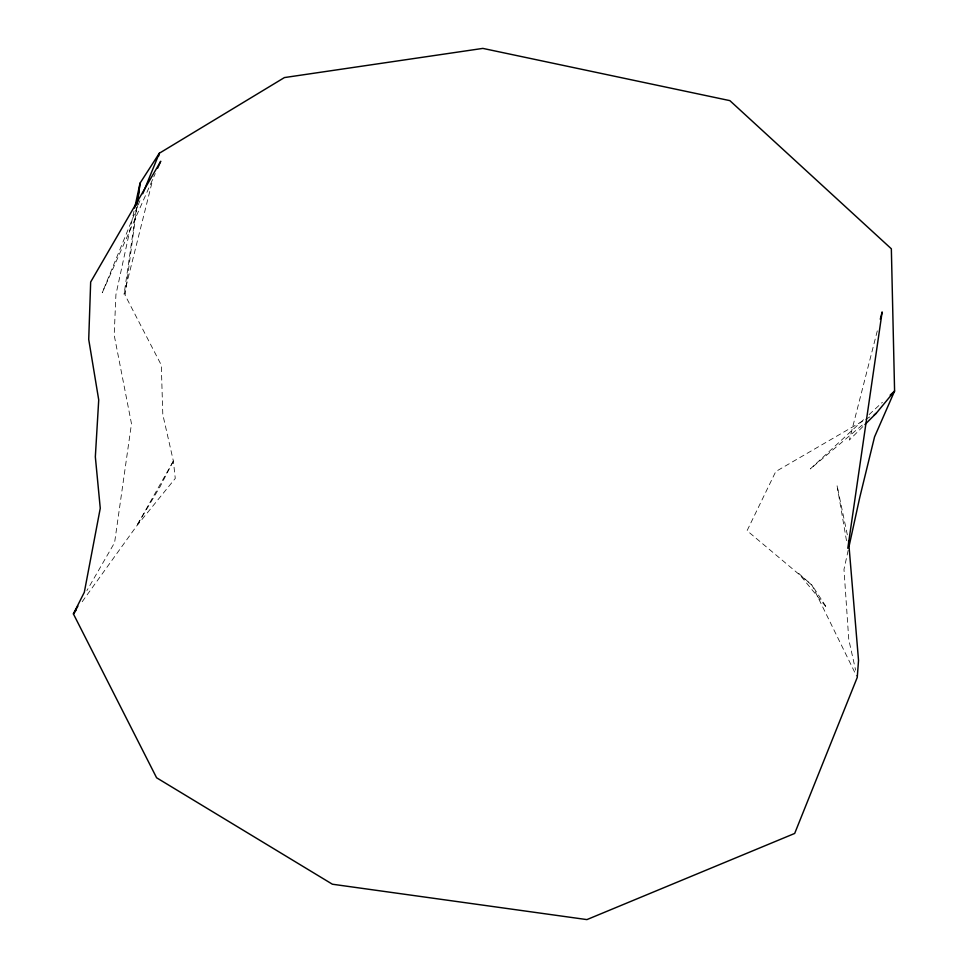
<?xml version="1.0" encoding="UTF-8"?>
<svg xmlns="http://www.w3.org/2000/svg" width="968" height="968" viewBox="0 0 968 968"><rect width="100%" height="100%" fill="white"/><g stroke="black" fill="none" stroke-linecap="round" stroke-linejoin="round"><path stroke-width="0.73" stroke-dasharray="4.84 3.63" d="M136.863 207.067L125.102 295.204L161.293 365.081L162.805 414.546L173.369 461.046L175.268 478.422L136.585 526.072L82.183 601.721M136.222 209.814L124.085 294.236L152.775 179.419M134.02 211.036L115.918 294.659L114.188 335.097L131.479 423.706L114.599 542.637L86.89 590.601M848.186 550.284L843.987 569.414L848.767 639.57L855.615 670.159M877.298 330.874L849.335 440.089L862.839 426.622M137.625 206.257L102.245 292.723L155.255 173.574M138.194 204.865L139.912 200.678M863.541 419.737L810.313 468.923L862.682 424.698M869.082 414.606L882.392 402.313M869.821 416.942L775.755 471.561L747.066 530.694L812.031 585.229L826.781 607.759L798.66 573.395L812.031 585.229L856.583 676.075M847.339 534.844L837.03 485.452L847.048 543.907M173.369 461.046L160.095 486.626L136.585 526.072L173.369 461.046"/><path stroke-width="1.45" d="M137.456 202.578L140.045 183.158L159.309 153.259L284.423 77.573L482.851 48.4L729.872 100.636L891.346 248.8L894.589 391.048L874.54 436.907L859.79 497.31L849.154 545.867M847.799 548.287L882.15 311.938L880.287 319.222M136.863 205.373L140.045 183.158L134.649 208.096M158.583 156.175L159.309 153.259L142.768 193.709M157.687 168.093L160.736 161.245L90.665 282.015L88.717 339.429L98.724 399.905L95.336 456.823L100.261 508.273L84.313 592.283L73.411 613.93L156.598 777.776L332.399 884.22L586.91 919.6L794.68 833.448L857.249 677.431L858.531 660.43L848.549 540.652M77.9 606.149L73.411 613.93L76.036 610.264M864.92 424.553L876.342 413.154L894.589 391.048L890.161 395.138M874.068 415.078L876.342 413.154"/></g></svg>
